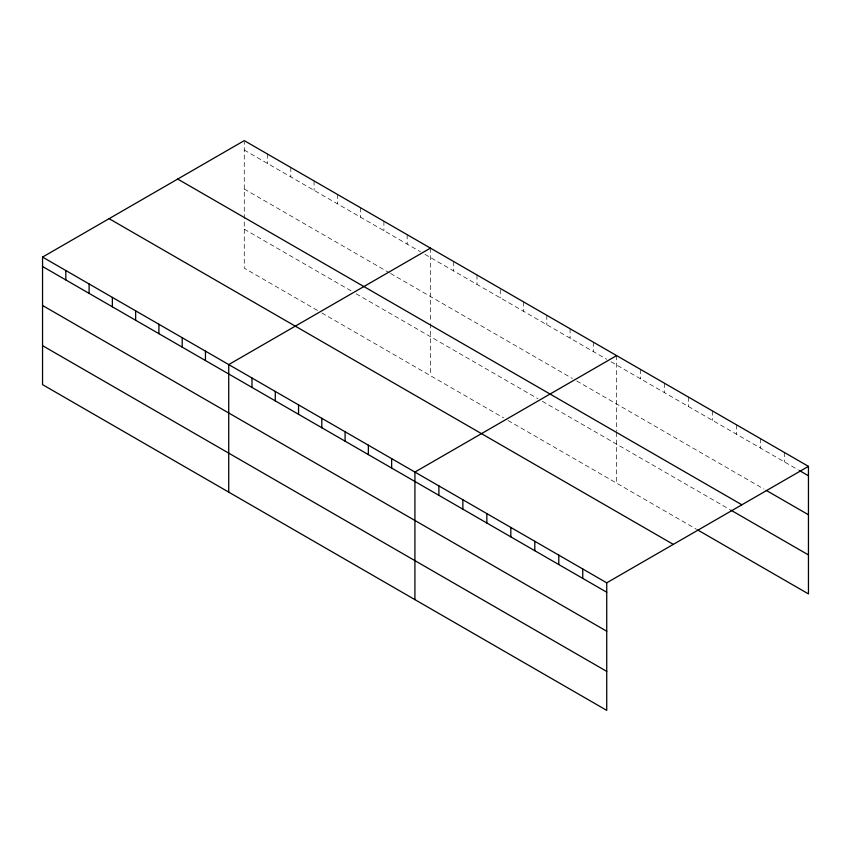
<?xml version="1.0" encoding="UTF-8"?>
<svg xmlns="http://www.w3.org/2000/svg" width="851" height="851" viewBox="0 0 851 851"><rect width="100%" height="100%" fill="white"/><g stroke="black" fill="none" stroke-linecap="round" stroke-linejoin="round"><path stroke-width="0.64" stroke-dasharray="4.25 3.19" d="M317.412 310.413L244.269 268.182L244.269 141.809M244.269 150.042L420.468 251.779M424.904 254.332L606.657 359.271M611.082 361.824L798.174 469.837M244.269 189.028L389.439 272.841M390.556 273.49L572.298 378.418M576.733 380.971L763.921 489.048M244.269 229.196L351.761 291.255M356.197 293.818L537.949 398.747M542.374 401.31L729.669 509.441M321.838 312.966L503.59 417.894M508.026 420.458L696.554 529.301M784.473 452.519L784.473 461.933M760.496 438.669L760.496 448.083M736.519 424.83L736.519 434.244M712.542 410.99L712.542 420.394M688.565 397.14L688.565 406.555M664.588 383.301L664.588 392.715M640.601 369.451L640.601 378.865M616.624 355.612L616.624 431.223M616.624 432.51L616.624 483.166M593.36 342.176L593.36 351.591M570.085 328.741L570.085 338.155M546.81 315.306L546.81 324.72M523.535 301.871L523.535 311.275M500.26 289.606L500.26 297.839M476.996 274.99L476.996 284.404M453.721 261.555L453.721 270.969M430.446 248.12L430.446 322.433M430.446 323.731L430.446 375.674M407.172 234.685L407.172 244.099M383.907 221.249L383.907 230.664M360.633 207.814L360.633 217.228M337.358 194.379L337.358 203.793M314.083 180.944L314.083 190.358M290.808 167.509L290.808 176.912M267.544 154.063L267.544 163.477"/><path stroke-width="1.28" d="M606.731 631.219L606.731 582.818L42.55 257.087L42.55 384.641L606.731 710.372L606.731 631.219L42.55 305.488M697.692 529.96L808.45 593.913L808.45 466.359L244.269 140.628L42.55 257.087M430.446 248.12L228.728 364.579L228.728 492.133M616.624 355.612L414.916 472.071L414.916 599.625M606.731 582.818L808.45 466.359M799.312 470.497L808.45 475.773M766.208 490.367L808.45 514.759M177.699 179.061L741.881 504.792M730.807 510.1L808.45 554.926M109.119 218.664L673.301 544.385M42.55 266.501L606.731 592.232M42.55 345.655L606.731 671.386M582.754 568.979L582.754 578.393M558.777 555.129L558.777 564.543M534.8 541.289L534.8 550.703M510.823 527.45L510.823 536.864M486.846 513.6L486.846 523.014M462.87 499.76L462.87 509.175M438.893 485.91L438.893 495.325M391.641 458.636L391.641 468.05M368.366 445.201L368.366 454.615M345.091 431.765L345.091 441.18M321.816 418.33L321.816 427.745M298.552 404.895L298.552 414.299M275.277 391.449L275.277 400.864M252.002 378.014L252.002 387.428M205.453 351.144L205.453 360.558M182.188 337.709L182.188 347.123M158.914 324.274L158.914 333.688M135.639 310.838L135.639 320.253M112.364 297.403L112.364 306.817M89.1 283.968L89.1 293.382M65.825 270.533L65.825 279.936"/></g></svg>
